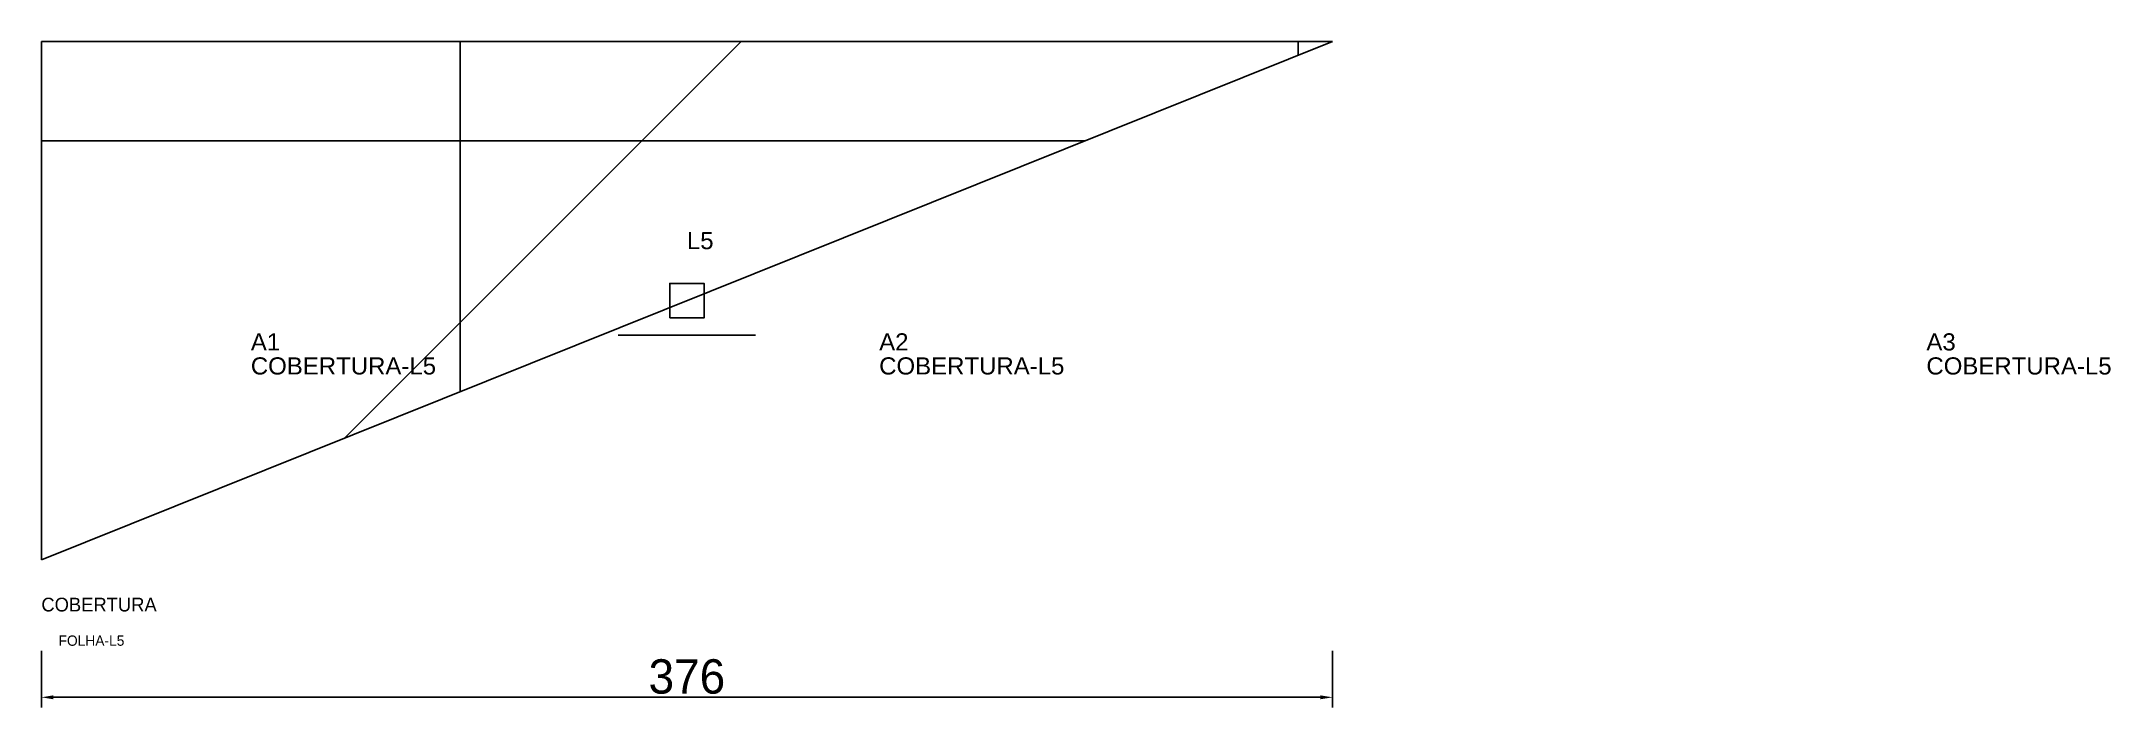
# Model space of a CAD drawing. Header units: metres. Extents: x 222 to 825, y 8 to 202.
import ezdxf

# ---------------------------------------------------------------- set-up
doc = ezdxf.new("R2010")
doc.units = ezdxf.units.M
for name, color, linetype in [('3', 3, 'CONTINUOUS'), ('AUX00', 7, 'CONTINUOUS'), ('COTA', 241, 'CONTINUOUS'), ('FOLHA', 255, 'CONTINUOUS'), ('Hachura', 251, 'CONTINUOUS'), ('NOMENCLATURA', 7, 'CONTINUOUS'), ('Nível', 160, 'CONTINUOUS'), ('Painéis', 200, 'CONTINUOUS'), ('Pilares', 5, 'CONTINUOUS'), ('SARR_2.2x7', 40, 'CONTINUOUS')]:
    doc.layers.add(name, color=color, linetype=linetype)
doc.styles.add('ARIAL', font='Arial.ttf')
doc.styles.add('STR_STANDARD', font='arial.ttf')
doc.dimstyles.new('EZ DXF', dxfattribs={"dimtxt": 10, "dimasz": 3.5, "dimexe": 3, "dimexo": 1.5, "dimgap": 1, "dimtad": 1, "dimdec": 1, "dimdsep": 46, "dimcen": 2.5, "dimazin": 3, "dimtfac": 1, "dimtmove": 0, "dimatfit": 3})

msp = doc.modelspace()

# ---------------------------------------------------------------- hatches: boundary and pattern name
at = {"layer": 'Hachura'}
h = msp.add_hatch(dxfattribs=at)
h.set_pattern_fill('ANSI31', scale=50)
h.paths.add_polyline_path([(222.2, 50.5), (222.2, 201.5), (598.2, 201.5)])
h = msp.add_hatch(dxfattribs=at)
h.set_pattern_fill('ANSI31', scale=50)
h.paths.add_polyline_path([(222.2, 50.5), (222.2, 201.5), (598.2, 201.5)])

# ---------------------------------------------------------------- linework, layer by layer
at = {"layer": '3'}
for points in [[(344.2, 99.49), (344.2, 201.5)], [(344.2, 99.49), (344.2, 201.5)], [(588.2, 197.48), (588.2, 201.5)], [(588.2, 197.48), (588.2, 201.5)], [(222.2, 172.5), (525.99, 172.5)], [(222.2, 172.5), (525.99, 172.5)]]:
    msp.add_lwpolyline(points, close=True, dxfattribs=at)
at = {"layer": 'Painéis', "color": 200}
for p, q in [((222.2, 50.5), (222.2, 201.5)), ((222.2, 201.5), (598.2, 201.5)), ((598.2, 201.5), (222.2, 50.5)), ((222.2, 50.5), (222.2, 201.5)), ((222.2, 201.5), (598.2, 201.5)), ((598.2, 201.5), (222.2, 50.5))]:
    msp.add_line(p, q, dxfattribs=at)
at = {"layer": 'Pilares'}
msp.add_lwpolyline([(405.2, 121), (415.2, 121), (415.2, 131), (405.2, 131)], close=True, dxfattribs=at)
msp.add_lwpolyline([(405.2, 121), (415.2, 121), (415.2, 131), (405.2, 131)], close=True, dxfattribs=at)
at = {"layer": 'SARR_2.2x7'}
msp.add_line((390.2, 116), (430.2, 116), dxfattribs=at)
msp.add_line((390.2, 116), (430.2, 116), dxfattribs=at)

# ---------------------------------------------------------------- texts
at = {"layer": '3', "style": 'STR_STANDARD'}
for s, p in [('A1', (283.2, 111.5)), ('A1', (283.2, 111.5)), ('A2', (466.2, 111.5)), ('A2', (466.2, 111.5)), ('A3', (771.2, 111.5)), ('A3', (771.2, 111.5))]:
    msp.add_text(s, height=5, dxfattribs=at).set_placement(p)
at = {"layer": 'AUX00', "style": 'STR_STANDARD'}
for p in [(283.2, 104.5), (283.2, 104.5), (466.2, 104.5), (466.2, 104.5), (771.2, 104.5), (771.2, 104.5)]:
    msp.add_text('COBERTURA-L5', height=5, dxfattribs=at).set_placement(p)
at = {"layer": 'FOLHA'}
msp.add_text('FOLHA-L5', height=3, dxfattribs=at).set_placement((227.2, 25.5))
msp.add_text('FOLHA-L5', height=3, dxfattribs=at).set_placement((227.2, 25.5))
at = {"layer": 'NOMENCLATURA', "insert": (410.2, 146), "char_height": 5, "attachment_point": 1, "style": 'ARIAL'}
msp.add_mtext('L5', dxfattribs=at)
msp.add_mtext('L5', dxfattribs=at)
at = {"layer": 'Nível'}
msp.add_text('COBERTURA', height=4, dxfattribs=at).set_placement((222.2, 35.5))
msp.add_text('COBERTURA', height=4, dxfattribs=at).set_placement((222.2, 35.5))

# ---------------------------------------------------------------- dimensions: what is measured, and where the dimension line sits
at = {"layer": 'COTA'}
msp.add_linear_dim(base=(222.2, 10.5), p1=(222.2, 25.5), p2=(598.2, 25.5), dimstyle='EZ DXF', dxfattribs=at).render()
msp.add_linear_dim(base=(222.2, 10.5), p1=(222.2, 25.5), p2=(598.2, 25.5), dimstyle='EZ DXF', dxfattribs=at).render()

doc.saveas('drawing.dxf')
